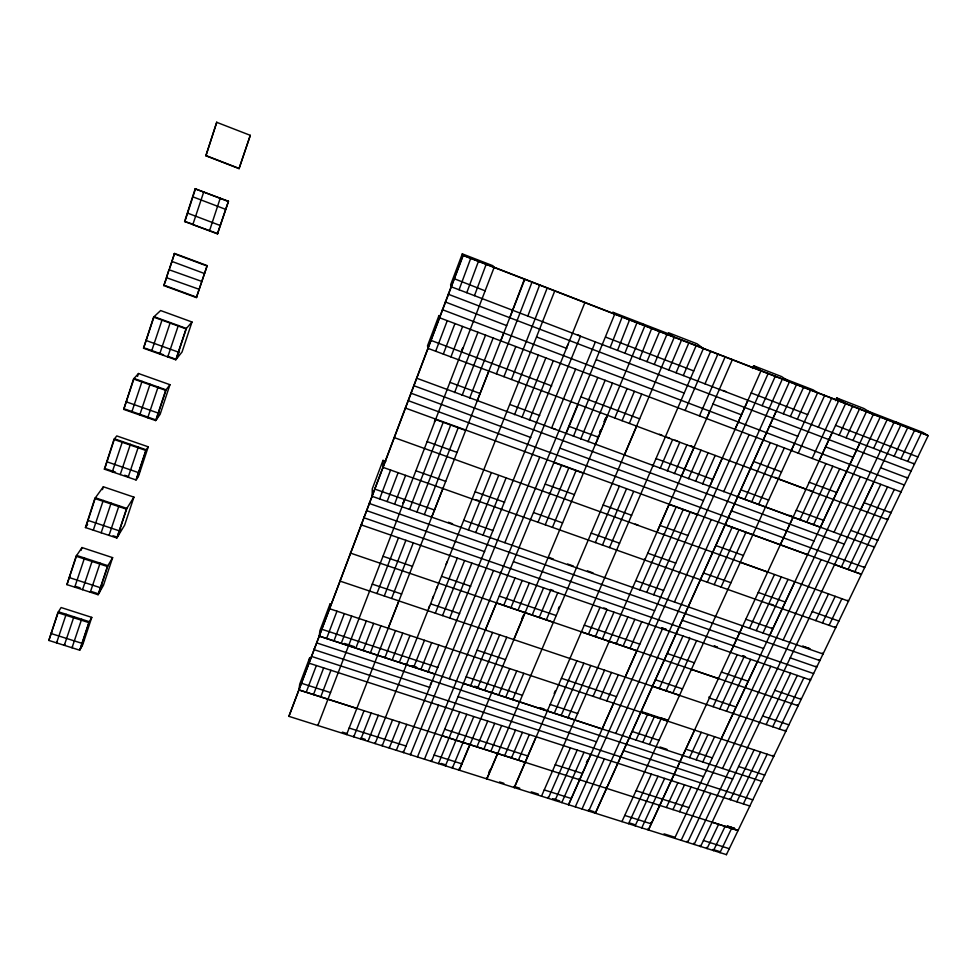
<?xml version="1.0" encoding="UTF-8"?>
<svg xmlns="http://www.w3.org/2000/svg" width="977" height="977" viewBox="0 0 977 977"><rect width="100%" height="100%" fill="white"/><g stroke="black" fill="none" stroke-linecap="round" stroke-linejoin="round"><path stroke-width="1.47" d="M375.119 742.483L375.119 743.558L554.826 290.767M374.863 488.402L374.85 489.086L434.533 510.018M369.428 502.789L369.404 503.497L819.886 660.586L819.153 659.67M366.717 509.933L366.693 510.653L484.653 551.651M364.03 517.053L363.994 517.786L813.621 673.593M353.808 735.742L353.759 736.805L364.03 710.682M361.343 524.16L361.307 524.905L810.544 680.016M350.621 553.165L350.67 552.384L350.633 553.153L798.16 705.748L797.403 704.747M340.13 580.265L340.057 581.107L785.899 731.211L785.166 730.173M317.989 724.421L317.867 725.496L494.118 267.466L492.909 265.732L462.304 253.873L450.592 284.881L451.337 286.811L914.509 464.002L913.58 463.367M321.946 628.358L321.836 629.261L437.879 667.499M435.095 674.154L319.247 636.125L319.87 630.8L330.116 603.701L329.615 608.744L773.772 756.406L773.076 755.319M316.792 641.987L316.682 642.915L432.408 680.786M314.24 648.74L314.118 649.681L429.733 687.393M311.687 655.482L311.565 656.434L752.791 799.858M301.563 682.264L301.429 683.253L330.531 692.608M356.813 708.447L298.913 689.921L299.719 684.169L309.733 657.655L309.025 663.163L749.884 806.037M726.485 854.655L288.911 716.349L463.037 255.205L927.197 435.083M48.85 640.436L57.838 612.689L61.111 607.535L91.777 617.379L82.727 644.71L79.711 650.193L48.85 640.436L58.412 611.797L89.347 621.702L80.236 649.241M66.937 584.625L76.133 556.243L81.995 547.547L112.636 557.647L103.452 585.37L98.066 594.712L66.937 584.625L76.67 555.437L107.885 565.683L98.567 593.857L91.496 591.561M85.426 527.543L94.842 498.514L103.354 486.778L133.922 497.134L124.616 525.199L116.837 537.985L85.426 527.543L87.6 524.429M104.356 469.143L113.979 439.442L116.776 435.925L148.26 446.819L138.575 476.055L136.035 479.951L104.356 469.143L104.857 468.484L115.42 472.086M123.713 409.387L133.568 378.978L138.49 373.519L169.949 384.694L160.13 414.333L155.685 420.574L123.713 409.387L134.02 378.478L166.078 389.835L156.1 419.988L124.189 408.826M143.534 348.227L153.621 317.098L160.619 310.552L191.993 321.995L182.04 352.013L175.787 359.792L143.534 348.227L154.036 316.695L186.387 328.455L176.165 359.328L167.775 356.312M163.818 285.602L174.541 253.446L207.185 265.622L196.377 297.582L163.818 285.602L166.371 278.665M184.604 221.474L195.18 188.817L228.471 201.262L217.456 233.882L184.604 221.474L191.822 223.831M205.891 155.77L216.723 122.32L205.891 155.77L239.047 168.618L250.295 135.339L216.723 122.32M85.964 526.786L95.355 497.794L126.839 508.406L117.301 537.203L113.027 535.787M105.247 467.25L114.468 438.832L146.232 449.799L136.475 479.267M169.803 268.077L174.541 253.446M185.41 219.898L192.884 196.841L225.785 209.396M193.324 195.473L195.534 188.659M81.091 550.332L81.995 547.547M137.562 376.353L138.49 373.519M102.438 489.599L103.354 486.778M93.303 530.157L103.244 500.456M82.532 589.681L92.314 560.578M101.168 532.77L111.122 503.106M120.232 474.553L130.381 444.327M139.735 414.993L150.079 384.169M159.691 354.016L170.242 322.593M90.299 592.196L100.106 563.131M109.009 535.384L118.986 505.756M147.722 417.777L158.091 387.002M167.751 356.91L178.327 325.524M79.711 650.193L88.834 622.605L91.777 617.379M98.066 594.712L107.397 566.513L112.636 557.647M116.837 537.985L126.387 509.127L133.922 497.134M136.035 479.951L145.805 450.434L148.26 446.819M155.685 420.574L165.675 390.36L169.949 384.694M175.787 359.792L186.021 328.87L191.993 321.995M196.377 297.582L207.185 265.622M217.456 233.882L228.471 201.262M239.047 168.618L250.295 135.339M81.274 647.348L83.546 640.509L81.983 643.33L51.085 633.536L51.671 632.607M99.556 592.135L101.864 585.138L100.387 587.69L69.22 577.554L69.782 576.723M118.241 535.665L120.611 528.52L119.206 530.804L87.771 520.314L88.296 519.569M137.354 477.924L139.772 470.609L138.465 472.599L106.749 461.742L107.25 461.095M156.918 418.84L159.385 411.366L158.176 413.051L126.167 401.816L126.631 401.278M176.922 358.388L179.463 350.731L178.339 352.099L146.037 340.472L146.477 340.033M385.817 461.376L383.021 460.375L372.298 488.769L372.115 496.316L823.061 654.004M288.911 716.349L463.196 255.473L462.304 253.873M306.204 692.253L316.353 665.545M326.611 638.482L336.98 611.187M379.638 498.905L390.592 470.035M435.669 351.232L447.271 320.676M459.068 289.766L470.78 258.197M443.314 354.089L454.952 323.57M313.47 694.586L323.656 667.902M333.951 640.888L344.344 613.629M387.124 501.519L398.115 472.697M466.774 292.721L478.51 261.189M320.737 696.906L330.947 670.271M341.266 643.293L351.696 616.072M394.586 504.132L405.614 475.359M450.934 356.923L462.609 326.465M474.468 295.652L486.216 264.181M403.061 503.302L404.112 500.566L403.098 503.302M461.828 350.401L462.866 347.714L461.889 350.413M434.423 421.808L435.559 418.986M355.848 648.105L366.338 620.957M376.951 593.515L398.506 537.729M443.192 422.296L409.522 509.347L409.473 508.626M454.574 392.607L477.948 332.241M363.126 650.487L373.641 623.387M384.279 595.982L405.895 540.281M416.947 511.948L450.702 425.032M462.121 395.38L485.557 335.111M370.381 652.88L380.932 625.817M391.594 598.449L413.283 542.833M424.36 514.537L458.201 427.755M469.656 398.152L493.141 337.981M500.712 340.851L503.68 333.242M388.199 628.211L398.897 600.904M442.886 488.537L431.712 517.089L431.614 516.369M477.167 400.924L488.866 371.04M509.664 317.952L524.478 279.007M346.603 734.57L524.783 279.349M384.901 657.643L395.514 630.666M496.414 373.873L532.086 281.962M371.187 712.978L360.892 739.064L360.928 738.001L365.166 739.333M392.119 660.012L402.756 633.072M503.924 376.682L515.819 346.554M527.812 316.072L539.683 284.905M368.011 741.311L378.331 715.262M511.423 379.479L547.267 287.836M399.324 662.382L409.986 635.477M428.537 608.5L429.636 605.752M432.347 598.913L433.446 596.153M436.169 589.314L437.269 586.566M445.976 564.425L447.173 561.677M392.583 719.805L382.202 745.769L382.202 744.694M468.447 529.961L491.248 472.953M514.537 414.7L538.364 355.066M424.47 640.289L413.747 667.108L413.698 666.155M435.315 613.165L457.346 558.05M399.691 722.076L389.286 748.016L389.273 746.929M420.916 669.465L431.663 642.683M442.532 615.595L464.612 560.566M475.75 532.514L498.612 475.591M521.95 417.423L545.85 357.9M396.344 750.251L406.786 724.348M428.06 671.81L438.832 645.064M449.738 618.026L471.879 563.07M483.041 535.066L505.964 478.229M529.363 420.159L553.312 360.708M430.21 685.048L431.272 682.41M567.014 346.774L568.04 344.258M403.391 752.522L584.942 302.443M580.472 336.21L410.438 754.72L410.389 753.633M417.46 756.943L438.6 705.113M449.335 678.783L493.483 570.531M504.84 542.687L539.634 457.395M551.492 428.305L575.624 369.135M424.47 759.166L595.359 341.913M485.325 630.031L496.475 602.907M566.086 433.666L578.14 404.356M470.572 685.756L492.567 632.437M503.741 605.386L515.038 578.005M538.022 522.255L561.543 465.308M573.401 436.365L597.79 377.513M610.136 347.58L622.202 316.89M438.441 763.648L459.752 712.025M445.414 765.858L466.774 714.297M499.662 634.83L477.619 688.064L477.46 687.087M510.873 607.816L522.194 580.472M545.239 524.808L568.822 467.946M580.704 439.052L605.142 380.297M617.525 350.401L629.603 319.76M587.995 441.738L600.134 412.55M473.784 716.581L452.375 768.056L452.253 766.945M484.653 690.373L506.758 637.224M517.981 610.246L529.339 582.939M552.445 527.36L576.076 470.584M600.208 412.575L612.494 383.069M624.901 353.222L636.992 322.63M521.95 618.465L523.074 615.779M599.512 432.726L600.757 429.733M604.14 421.649L605.887 417.448M597.374 438.355L598.535 435.583M599.695 432.811L600.855 430.039M604.323 421.734L606.058 417.57M469.742 744.657L459.068 770.23L458.934 769.119M513.719 639.593L524.979 612.616M607.621 415.359L595.445 444.498L595.066 443.888M476.91 746.904L487.731 721.099M532.16 615.083L543.566 587.861M614.789 417.997L627.124 388.577M639.605 358.84L651.732 328.333M498.697 694.977L509.738 668.622M483.847 749.127L494.692 723.359M505.683 697.273L516.76 670.955M539.231 617.488L550.674 590.303M622.056 420.708L634.415 391.337M646.933 361.637L659.585 331.582L659.072 331.179M490.784 751.35L501.653 725.618M546.29 619.907L557.757 592.758M629.31 423.42L641.706 394.085M654.248 364.433L666.925 334.427L666.399 334.012M512.669 699.569L523.77 673.287M488.793 772.502L489.978 769.815M558.197 609.269L559.357 606.534M497.537 753.523L486.705 778.962L486.522 777.851L486.754 778.95M486.937 778.925L674.252 337.273L668.488 332.73L697.102 343.819L703.379 348.557L514.366 787.596M624.327 455.172L636.662 426.192M504.596 755.771L515.526 730.112M595.335 542.601L619.296 486.351M668.793 370.002L681.519 340.094L680.981 339.666M522.439 732.359L511.496 757.969L511.276 756.894M602.43 545.117L626.452 488.952M676.06 372.787L688.822 342.915L688.26 342.487M518.372 760.179L529.339 734.594M609.514 547.633L633.597 491.541M683.302 375.559L696.1 345.736L695.526 345.308M554.167 693.487L555.339 690.739M536.104 736.743L514.183 787.621L513.963 786.497M554.264 713.222L576.918 660.818M588.386 634.268L600.012 607.352M660.159 468.423L672.579 439.687M685.097 410.487L710.633 351.366L710.047 350.926M561.152 715.482L583.855 663.151M595.347 636.638L606.998 609.77M704.991 383.851L717.863 354.175L717.265 353.723M667.291 471.048L679.736 442.349M568.016 717.741L590.78 665.484M602.296 639.007L613.983 612.176M674.399 473.662L686.868 445.011M699.447 415.909L725.093 356.971L724.47 356.52M541.49 796.194L732.31 359.768L731.663 359.304M656.874 532.416L669.111 504.401L697.248 514.623M681.494 476.275L693.988 447.674M706.591 418.608L709.778 411.317M570.397 747.869L548.268 798.331L547.987 797.195M593.1 696.332L604.58 670.149M627.893 616.988L616.169 643.745L615.766 642.829M639.764 589.937L676.169 506.965M688.48 478.742L701.01 450.177M577.199 750.08L555.021 800.468L554.741 799.333M599.963 698.616L611.468 672.469M623.082 646.102L634.83 619.381M646.725 592.367L683.216 509.53M695.551 481.343L708.105 452.815M752.437 368.5L753.658 365.752L781.576 376.572L789.416 381.885L595.408 813.218L594.981 812.034M561.775 802.606L584.002 752.278M606.802 700.9L618.343 674.789M629.97 648.447L641.755 621.775M653.674 594.798L690.238 512.082M702.597 483.933L715.188 455.453M586.395 762.695L587.58 760.045M568.504 804.73L590.78 754.488M602.125 728.952L613.568 703.159M625.133 677.146L636.809 650.792L581.352 631.875M709.644 486.522L722.247 458.091M735.009 429.33L747.906 400.265M568.602 804.743L760.985 370.869L753.658 365.752M575.306 806.843L768.105 373.629L767.421 373.153M582.023 808.968L604.397 758.86M615.754 733.422L662.443 628.883L661.966 628.003L666.094 629.383L661.966 628.003M674.448 602.003L711.183 519.74M723.713 491.7L749.164 434.68M762.133 405.699L775.225 376.389L774.529 375.913M595.335 813.194L776.226 411.097M636.003 740.077L647.556 714.468L647.116 713.454M659.231 688.565L682.972 635.978M707.299 582.219L732.103 527.299M744.657 499.442L770.303 442.679M783.31 413.808L796.487 384.633L795.742 384.132M642.732 742.288L654.309 716.715L653.857 715.689M666.009 690.849L689.799 638.335L689.286 637.431M714.175 584.661L739.039 529.815M751.618 502.007L777.301 445.329M790.344 416.495L803.534 387.368L802.789 386.868M649.449 744.498L661.05 718.95L660.586 717.936M672.787 693.133L696.613 640.692M721.038 587.092L745.952 532.331M758.555 504.559L784.299 447.967M797.366 419.182L810.58 390.092L809.823 389.591M621.934 821.596L817.615 392.827L813.169 389.896L785.239 379.064M791.26 450.58L794.533 443.436M628.565 823.696L651.366 774.089M798.233 453.206L824.625 395.538L823.843 395.026M658.022 776.251L635.172 825.785L634.757 824.612M818.323 427.205L831.622 398.25L830.829 397.737M835.494 400.68L836.739 397.969L863.986 408.545L873.328 414.419L674.643 838.266M641.767 827.873L664.653 778.4M812.119 458.457L838.608 400.961L837.802 400.436M648.349 829.949L845.581 403.66L836.739 397.969M694.623 730.112L648.459 829.974L647.922 828.777M730.576 652.38L742.801 625.927M780.318 544.812L793.092 517.187M819.031 461.071L832.233 432.53M713.112 706.713L737.244 654.712M749.506 628.272L774.443 574.574M799.882 519.727L825.919 463.635M666.399 807.49L677.904 782.687M689.542 757.651L701.291 732.335M839.17 435.18L852.542 406.359L851.712 405.821M719.793 708.96L743.973 657.045L743.363 656.117M756.259 630.629L781.246 577.004M806.721 522.243L819.691 494.399M672.982 809.603L684.511 784.824M696.161 759.837L707.946 734.545M819.715 494.386L832.819 466.237M846.082 437.818L859.479 409.045L858.636 408.508M726.461 711.207L750.678 659.353M762.988 632.986L788.024 579.446M813.548 524.759L839.695 468.838M679.552 811.704L691.105 786.961M702.781 761.999L714.578 736.743M852.982 440.468L866.416 411.732L865.561 411.195M721.173 738.905L757.37 661.673M769.717 635.343L794.789 581.865M859.87 443.094L820.375 527.262L737.72 496.817M681.164 840.305L880.228 417.094L879.349 416.544M710.804 793.361L687.674 842.369L687.185 841.185M722.54 768.472L770.768 666.302M783.151 640.033L821.071 559.674M834.004 532.294L860.261 476.642M873.621 448.358L887.116 419.756L886.224 419.206M700.558 846.558L900.843 425.08L895.628 421.856M860.713 509.652L873.963 481.759M718.608 824.319L707.03 848.598L706.505 847.401M754.097 749.86L730.344 799.687L729.782 798.563M766.151 724.568L790.649 673.165M815.795 620.615L828.508 593.931M841.344 567.002L880.765 484.323M894.126 456.198L907.694 427.731L906.778 427.169M725.093 826.395L713.491 850.637L712.966 849.453L720.098 851.7M736.853 801.799L760.643 752.034M772.722 726.778L797.269 675.449M822.463 622.972L835.201 596.336M848.06 569.432L887.556 486.888M900.928 458.811L914.521 430.381L913.593 429.807M719.951 852.677L731.565 828.459L731.004 827.299M743.35 803.9L767.189 754.207M779.28 728.989L803.876 677.733M829.107 625.329L841.869 598.73M854.753 571.875L894.321 489.44M907.731 461.4L921.348 433.019L920.407 432.445M726.387 854.716L928.15 435.657L922.667 432.347L868.358 411.293M72.554 646.811L72.017 647.763L81.641 619.235M64.861 644.38L64.311 645.321L73.91 616.756M57.154 641.938L56.593 642.89L66.167 614.277M75.278 586.298L74.74 587.153L84.498 558.014M138.319 447.063L128.146 477.252L128.598 476.581L124.653 475.237M112.782 471.183L112.294 471.854L122.43 441.58M132.188 411.622L131.736 412.196L142.056 381.323M152.046 350.67L151.618 351.122L162.158 319.65M199.32 289.363L166.395 277.663L168.972 269.713L201.934 281.461M204.559 273.56L171.952 261.433M220.436 225.577L187.596 213.133M209.591 230.548L220.265 198.123M203.79 191.822L192.835 224.576L217.761 233.637M349.155 728.036L406.005 746.037M434.093 755.038L461.974 763.88M544.226 789.929L571.264 798.502M624.755 815.441L651.183 823.831L650.743 822.671M703.44 840.501L729.282 848.695M342.365 732.127L346.664 733.483M441.115 763.428L445.304 764.759M499.552 781.93L503.876 783.298M515.465 786.864L519.764 788.219M531.195 791.834L538.351 794.093M552.579 798.649L559.687 800.896M589.705 810.348L593.711 811.618M629.884 823.074L634.036 824.393M664.018 833.857L674.203 837.069M727.462 826.066L734.655 828.374M727.12 826.053L734.582 828.447M57.838 612.689L88.834 622.605M298.925 689.884L738.123 830.474M442.031 735.73L525.235 762.365M712.111 822.231L738.026 830.535M444.694 729.257L527.971 756.015M555.229 764.735L582.377 773.454M636.137 790.686L688.993 807.649M75.962 586.518L80.199 587.898M623.582 750.592L703.513 776.666M458.066 696.638L596.507 741.812M76.133 556.243L107.397 566.513M319.271 636.076L761.767 781.344M463.489 683.473L602.186 729.013M432.432 680.749L460.802 690.031M732.701 779.023L460.778 690.067M466.224 676.829L522.414 695.319M550.161 704.454L577.7 713.528M632.131 731.48L659.048 740.346M685.817 749.164L712.331 757.896M738.575 766.505L764.698 775.115M344.429 643.44L348.63 644.759M349.998 645.235L354.138 646.627M412.147 665.679L416.532 667.083M474.59 686.184L478.815 687.576M540.147 707.714L544.299 709.082M659.951 746.978L666.973 749.335M477.155 650.193L505.463 659.646M561.433 678.282L616.511 696.674M660.183 717.668L667.279 720.025M641.706 711.659L667.303 720.171M640.765 712.074L667.755 721.05M652.416 686.147L679.516 695.27M94.842 498.514L126.387 509.127M372.261 584.124L401.596 594.028M430.796 603.896L459.666 613.654M655.372 679.76L682.496 688.919M736.108 707.03L709.412 698.005L708.862 697.028M762.585 715.97L788.891 724.861M496.585 602.956L553.336 622.3M691.35 669.379L718.327 678.575M382.972 556.267L412.428 566.342M441.751 576.381L470.743 586.298M499.394 596.129L556.206 615.559M584.295 625.17L639.801 644.161M667.193 653.491L694.403 662.809M721.417 672.054L748.211 681.213M774.785 690.299L801.164 699.337L800.481 698.347M714.334 646.066L717.179 647.043M745.5 656.825L742.679 655.848L745.451 656.837M550.344 589.461L553.177 590.438M603.823 607.95L606.619 608.915M714.199 646.078L717.045 647.055M113.979 439.442L145.805 450.434M513.548 561.69L654.627 610.723M682.202 620.261L763.574 648.533M790.246 657.887L816.748 667.096L816.027 666.167M802.801 646.2L809.786 648.643M448.406 522.231L452.595 523.77M549.135 557.476L553.385 559.039M567.613 564.01L573.304 566.001M587.433 570.873L593.076 572.925M802.752 646.322L809.725 648.752M463.941 520.338L493.153 530.584M635.758 580.68L663.603 590.45M745.83 619.247L772.819 628.724L772.16 627.832M475.933 499.626L478.4 500.48M770.719 604.079L773.442 605.032M133.568 378.978L165.675 390.36M475.298 491.858L504.633 502.288M758.25 592.428L785.337 602.052M812.266 611.59L838.938 621.067M415.921 470.78L445.744 481.38M533.698 512.632L562.557 522.89M591.17 533.112L619.577 543.212M647.775 553.177L675.73 563.118M703.464 572.974L730.979 582.744M427.169 441.628L457.102 452.412M545.41 484.189L574.378 494.618M603.114 505.011L631.618 515.282M659.927 525.418L687.991 535.518M715.823 545.532L743.436 555.473M145.317 348.252L163.574 354.81M635.197 524.112L638.066 525.101M740.261 562.263L767.641 572.082M435.657 419.56L465.687 430.478M554.252 462.658L583.318 473.222M725.154 524.759L807.552 554.704M834.614 564.523L861.445 574.305L405.26 408.02M153.621 317.098L186.021 328.87M734.57 503.827L844.287 544.14M734.533 503.863L413.711 385.659M530.829 437.513L410.877 393.133M560.187 448.248L703.44 500.639M731.419 510.824L813.975 541.014M850.845 530.389L877.798 540.33L876.943 539.597M449.896 382.337L480.086 393.487M510.031 404.563L539.731 415.53M569.09 426.375L598.29 437.159L597.912 436.572M656.104 458.628L712.783 479.451M740.859 489.843L768.667 500.114M796.231 510.25L823.611 520.35M789.611 515.355L792.384 516.479M165.638 285.785L196.719 297.228M553.177 428.476L555.852 429.453M659.365 434.24L662.186 435.351M690.519 445.854L693.365 446.916M774.822 477.326L777.631 478.351M809.31 490.136L812.07 491.175M667.291 437.317L669.685 438.209M674.899 440.151L677.782 441.225M690.592 446L693.438 447.063M778.315 478.84L805.988 489.159M174.15 253.727L206.855 265.915M551.7 385.939L430.796 340.326M581.254 397.004L639.642 418.828M809.212 482.235L836.678 492.506M864.022 502.703L891.061 512.815L890.181 512.119M753.621 461.486L781.539 471.928M904.372 485.044L442.434 309.697M506.672 325.61L445.353 301.978M536.886 337.089L566.843 348.471M596.556 359.768L684.23 393.096M712.966 404.026L741.482 414.859M769.754 425.606L797.794 436.267M825.614 446.831L853.202 457.321M880.582 467.727L907.743 478.046L906.827 477.399M577.627 334.842L580.118 335.795M723.041 390.47L725.899 391.569M195.18 188.817L228.191 201.445M485.117 290.841L454.158 278.689M751.191 392.949L807.661 414.627M835.555 425.337L917.904 456.943M605.838 337.187L693.731 370.918M671.199 334.855L612.75 312.213L615.205 314.399M206.22 155.673L239.316 168.496M463.196 255.473L928.15 435.657M893.088 421.869L893.992 422.418L694.171 844.421L693.67 843.236M781.612 378.661L782.333 379.149L588.716 811.081L588.374 809.933M910.198 470.401L911.114 471.024L448.272 294.236M900.122 491.358L901.075 491.993L439.589 317.769L438.966 315.522L427.511 345.821L428.06 348.398L887.727 519.727L886.835 519.031M642.097 323.582L644.857 325.878L459.312 770.242L459.178 769.143M614.777 314.008L431.468 761.437L431.382 760.277M873.67 546.412L874.5 547.169L416.544 378.16M863.876 566.758L864.694 567.539L408.068 400.594M847.731 600.281L848.537 601.124L394.097 437.549M834.956 626.794L835.75 627.686L383.069 467.372L383.021 460.375M822.341 653.039L823.025 654.065M652.465 465.028L653.027 465.797M809.762 679.052L810.507 680.065M663.395 534.175L663.92 534.908M594.883 443.814L595.335 444.45M644.319 559.284L644.771 560.065L644.283 559.332M549.404 493.263L549.733 493.935M700.045 845.361L700.656 846.473M606.644 788.378L606.265 787.254L606.57 788.354M568.895 731.858L569.249 732.909M501.519 508.687L501.751 509.408M579.263 778.62L579.666 779.731M547.059 709.937L547.352 711M500.505 572.168L500.688 573.023M438.832 582.402L439.003 583.281M406.469 663.786L406.579 664.763L406.432 663.798M403.354 751.386L403.403 752.498"/></g></svg>
